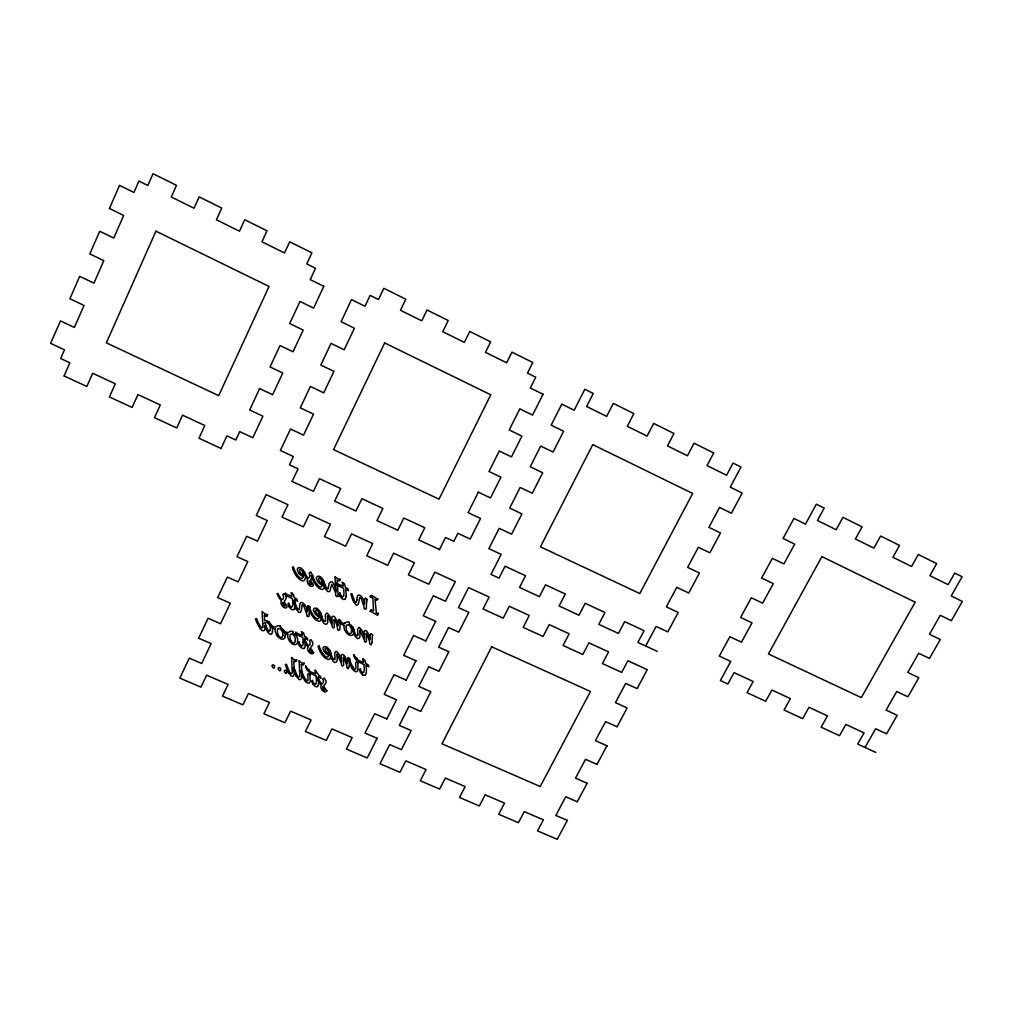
<?xml version="1.0" encoding="UTF-8"?>
<svg xmlns="http://www.w3.org/2000/svg" width="1013" height="1013" viewBox="0 0 1013 1013"><rect width="100%" height="100%" fill="white"/><g stroke="black" fill="none" stroke-linecap="round" stroke-linejoin="round"><path stroke-width="1.5" d="M332.315 626.895L332.011 625.641A47.497 45.243 0 0 0 331.669 624.59L327.756 615.929M341.66 665.022L341.368 663.781A47.142 44.648 -2.3 0 0 341.026 662.743L337.164 654.208M364.465 641.191L364.161 639.937A47.18 44.927 -3.6 0 0 363.832 638.899L359.995 630.301M305.382 644.192L305.344 645.294M318.69 682.509L318.652 683.598M309.206 613.523L309.32 609.066M309.193 613.815L308.94 616.486L307.838 616.638A5.584 5.356 -1.3 0 1 306.774 615.853A2.001 1.925 -0.8 0 0 306.939 615.271L306.926 615.094A10.814 10.345 0.1 0 0 306.445 613.258L303.913 606.103L302.305 604.888M349.232 666.389L349.46 660.603A3.305 3.153 -7.1 0 1 350.004 658.893A9.345 8.889 -6.2 0 0 348.307 657.652M349.232 666.795L348.168 668.479M372.037 642.343L372.278 636.759A3.318 3.166 -9.1 0 1 372.835 635.037L372.784 634.974A9.358 8.94 -8.1 0 0 371.138 633.796M366.44 606.344L366.605 601.621M372.024 642.989L371.087 644.699M366.427 606.85L366.162 609.016L365.073 609.18A5.559 5.344 -7.8 0 1 364.022 608.382A1.988 1.912 -7.1 0 0 364.186 607.8L364.174 607.724A10.75 10.333 -6.1 0 0 363.718 605.799L361.274 598.645L359.678 597.429A12.105 11.662 -8.1 0 0 359.26 599.557L359.121 600.392A27.199 26.161 -3.1 0 1 358.817 602.38L357.956 604.723L356.677 605.141A2.444 2.343 -6.4 0 1 355.918 604.812L353.613 601.684M338.114 595.935L338.127 595.429A24.489 23.54 -0.8 0 0 338.101 594.846L337.139 580.094A2.887 2.786 -3.2 0 0 338.152 580.804M338.051 620.576L337.899 625.629C337.392 623.438 335.214 613.561 331.96 616.752A4.09 3.925 -4.2 0 0 331.884 617.386A21.26 20.399 -6.2 0 0 331.884 618.664L332.201 623.653M347.37 658.767L347.206 663.756C346.636 661.464 344.635 651.992 341.33 655.006A4.065 3.875 -6.2 0 0 341.242 655.639L341.242 655.766A21.108 20.121 -8 0 0 341.242 656.893L341.546 661.818A30.2 28.681 -3.3 0 0 339.013 654.271L336.886 651.638A2.393 2.279 -5.2 0 0 336.189 651.334L334.784 652.904A16.107 15.36 -6.7 0 0 334.784 653.676L334.999 657.931A10.725 10.206 -4.2 0 1 334.961 659.577C332.619 661.21 330.985 652.954 330.023 651.017L328.934 651.207C329.149 654.005 334.252 667.39 337.152 660.641A16.664 15.853 -3.9 0 0 337.139 658.615L336.924 654.942A6.635 6.319 -6 0 1 336.924 654.335L336.936 654.309M370.188 634.898L370.011 639.925C369.53 637.759 367.39 627.933 364.161 631.112A4.065 3.887 -8.2 0 0 364.072 631.745L364.072 631.871A21.134 20.235 -10.1 0 0 364.072 633.011L364.351 637.975A30.238 28.858 -4.8 0 0 361.856 630.365L359.716 627.718A2.393 2.292 -7.1 0 0 359.02 627.402L357.614 628.984A16.132 15.448 -8.8 0 0 357.614 629.757L357.817 634.037M295.036 606.521L295.074 605.394A42.495 40.571 4.8 0 0 294.707 601.064L294.492 599.455L295.783 600.025A6.622 6.344 0.9 0 1 297.417 601.064M339.127 593.77L340.064 596.315M307.294 606.914L307.091 611.865C307.889 606.167 299.253 596.594 299.544 607.407A9.826 9.421 1.2 0 1 299.05 609.851L297.556 608.927A12.232 11.738 -0.6 0 1 296.974 607.775L296.733 607.243A49.384 47.586 -4.1 0 1 296.328 606.23L294.441 601.089L293.352 601.304L293.732 602.545A53.107 51.194 -4.4 0 0 296.189 609.168M346.117 596.214L346.167 595.1A42.255 40.583 0.2 0 0 345.838 590.756L345.648 589.148L346.927 589.731A6.585 6.344 -4.5 0 1 348.535 590.769A9.104 8.762 -3.8 0 0 347.928 588.844A3.064 2.963 -4.5 0 0 346.611 587.996L345.484 587.426L344.42 583.767L342.267 582.399M364.617 599.468L364.376 604.406C365.224 598.683 356.703 589.161 356.905 599.949M366.402 672.176L366.453 671.087A41.609 39.494 -4.7 0 0 366.149 666.858L365.959 665.3L367.213 665.858A6.496 6.167 -8.4 0 1 368.795 666.858A8.965 8.522 -7.9 0 0 368.2 664.984A3.026 2.874 -8.5 0 0 366.909 664.161L365.794 663.616L364.769 660.058L362.654 658.729A26.49 25.173 -5.7 0 1 363.54 662.363L359.159 660.691A6.496 6.192 -7.9 0 1 357.158 659.324A5.761 5.483 -8.1 0 0 357.488 661.134M340.165 622.451L339.887 629.681L338.886 630.415A3.887 3.723 -5.1 0 1 337.57 629.44L337.443 627.402A48.649 46.357 -0.3 0 0 337.152 626.313L335.227 620.437L333.973 619.45A10.358 9.927 -5.3 0 0 333.973 620.159L334.315 626.718A8.421 8.053 -3.5 0 1 334.328 627.199L333.201 627.921A1.912 1.836 -4.3 0 1 332.808 627.693M338.076 620.323L338.962 619.525M347.396 658.513L348.269 657.728M370.214 634.657L371.087 633.859M296.682 659.843L296.049 661.552L294.201 661.438A1.52 1.444 -1.6 0 1 293.859 661.261M304.204 663.135L303.571 664.845L301.722 664.731A1.52 1.444 -2.3 0 1 301.393 664.553M270.268 629.997C268.483 634.569 265.824 624.666 265.064 623.236M283.07 635.24L282.133 637.24L280.348 637.38A3.115 2.976 0.6 0 1 279.689 636.974L278.309 635.126A10.269 9.788 0.3 0 1 277.448 630.073A5.521 5.268 0.7 0 1 277.79 628.706A2.773 2.646 1.4 0 0 279.157 628.503L279.309 628.554A5.128 4.888 1 0 1 279.854 628.718A6.926 6.597 1.2 0 1 282.741 635.189M274.536 667.542L273.725 668.162A4.521 4.293 -0.1 0 1 273.282 667.922L272.028 666.212A6.141 5.825 -0.3 0 1 272.028 665.351L273.067 664.769A5.432 5.141 0.2 0 1 273.7 665.123L274.726 665.82A2.089 1.975 -0.2 0 0 274.523 666.503M295.593 640.76L294.656 642.749L292.884 642.888A3.115 2.963 -0.8 0 1 292.213 642.483L290.845 640.647M307.332 606.572L308.243 605.698M280.69 670.213L279.879 670.834A4.521 4.28 -0.7 0 1 279.436 670.593L278.195 668.973A6.129 5.812 -0.9 0 1 278.195 668.036L279.233 667.453A5.42 5.128 -0.4 0 1 279.854 667.808L280.88 668.504A2.089 1.975 -0.8 0 0 280.677 669.188M286.831 672.885L285.932 673.468A4.508 4.28 -1.3 0 1 285.577 673.265L284.336 671.505A6.129 5.799 -1.6 0 1 284.336 670.72L285.375 670.125A5.42 5.128 -1 0 1 285.995 670.492L287.021 671.176A2.077 1.975 -1.5 0 0 286.831 671.86M303.204 576.688C302.786 580.652 298.417 577.119 297.505 575.232M318.601 578.524L319.551 577.828A2.533 2.444 -0.6 0 1 320.095 578.17L321.07 579.335A8.484 8.167 -0.2 0 1 321.488 580.17A10.193 9.813 -0.1 0 1 322.362 583.868M351.752 631.517L350.802 633.505L349.029 633.657A3.09 2.963 -6.2 0 1 348.383 633.252L347.028 631.403A10.181 9.75 -6.8 0 1 346.231 626.376M364.655 599.126L365.566 598.252M327.528 616.056L327.528 616.031A6.686 6.407 -4 0 0 327.528 616.676L327.769 620.387A16.79 16.069 -1.7 0 1 327.781 622.451C324.793 629.276 319.715 615.689 319.475 612.865L320.564 612.675C321.64 614.397 322.919 622.932 325.528 621.362A10.814 10.345 -2 0 0 325.566 619.69L325.363 615.385A16.233 15.575 -4.8 0 1 325.363 614.6L326.768 613.017A2.406 2.305 -3.1 0 1 327.478 613.334L329.58 616.031M262.81 627.022L261.974 628.111L260.1 625.806A41.812 40.077 0.6 0 1 256.568 618.576L255.491 618.842A38.912 37.278 0.8 0 0 259.442 627.427C260.214 630.137 265.013 633.049 264.937 628.313A17.905 17.031 4.1 0 0 265.001 625.578M359.754 630.428L359.767 630.403A6.648 6.357 -8 0 0 359.754 631.048L359.97 634.733A16.689 15.955 -5.6 0 1 359.97 636.784C356.994 643.546 351.992 630.073 351.777 627.262L352.853 627.072C353.917 628.782 355.145 637.266 357.741 635.695A10.738 10.269 -6 0 0 357.792 634.037M321.488 618.272L320.779 620.247A2.305 2.203 -2.4 0 1 318.753 621.286L315.815 619.943L312.966 616.98A30.2 29.035 -3.9 0 1 308.496 607.851L309.547 607.661A33.53 32.264 -4.3 0 0 313.561 615.714C314.6 617.461 318.816 621.032 319.272 617.082A11.725 11.244 -2.6 0 1 314.904 613.447L313.486 610.573A3.862 3.697 -1.9 0 1 313.46 609.611L314.397 608.18L316.449 608.37M285.273 636.405L284.742 637.848A2.824 2.697 0.5 0 1 282.095 639.203L280.778 638.861A7.572 7.218 0.6 0 1 277.828 636.658L276.904 635.417M297.797 641.913L297.252 643.356A2.824 2.684 -0.9 0 1 294.618 644.711L293.301 644.369A7.547 7.192 -0.9 0 1 290.364 642.166L289.452 640.938A11.548 11.016 -1 0 1 287.692 634.303M353.917 632.669L353.372 634.125A2.798 2.684 -6.3 0 1 350.739 635.468L349.434 635.126A7.509 7.18 -6.4 0 1 346.535 632.922L345.636 631.694A11.485 11.004 -6.7 0 1 343.951 625.072M299.683 676.203L298.886 677.051L297.417 675.81A9.889 9.383 -2.9 0 1 296.758 674.645L293.973 667.618L292.934 667.934A46.598 44.369 -5.6 0 0 296.1 676.127M338.063 596.239L337.101 596.606A3.406 3.28 -3.7 0 1 335.734 595.593L335.645 593.39A52.119 49.916 1.7 0 0 335.316 592.225L331.884 584.374L330.745 587.641A18.031 17.36 -0.2 0 1 330.415 589.604L329.529 591.503L328.073 591.668A2.203 2.127 -2.4 0 1 327.604 591.427L325.452 588.73M366.275 633.404L366.149 633.733A10.295 9.851 -9.2 0 0 366.136 634.493L366.389 639.861M109.455 208.45L119.534 185.366L133.919 192.445L138.92 181.074L147.835 185.48L153.026 173.704L176.477 185.341L171.311 196.991L194.027 208.222L199.118 196.851L221.708 208.058L216.402 219.808L239.486 231.217L244.69 219.732L267.001 230.799L261.962 241.816L284.526 252.971L289.68 241.803L311.915 252.845L306.749 263.95L315.512 268.293L310.231 279.613L323.438 286.109M64.072 375.975L69.872 362.806L60.679 358.526L64.503 349.814L50.65 343.356L60.463 320.893L74.38 327.44L84.028 305.445L69.897 298.746L79.685 276.334L93.956 283.146L103.82 260.658L89.815 253.921L99.717 231.243L113.76 238.042L123.675 215.452L109.455 208.501M343.445 657.285L343.331 657.602A10.282 9.801 -7.1 0 0 343.318 658.361L343.648 664.832A8.357 7.952 -5.5 0 1 343.66 665.313L342.546 666.022A1.899 1.811 -6.2 0 1 342.153 665.807M220.948 448.683L226.899 435.869L235.788 439.997L239.701 431.601L252.819 437.73L262.911 416.178L249.667 409.961L259.556 388.726M323.869 286.173L313.612 308.091L300 301.443L289.705 323.527L303.204 330.073L293.036 351.79L280.019 345.534L270.04 366.934L282.766 372.999L272.598 394.728L259.442 388.498M292.073 481.454L298.05 468.867L289.427 464.853L293.377 456.534L280.373 450.468L290.516 429.018L303.558 435.147L313.524 414.14L300.279 407.859L310.383 386.459L323.755 392.841L333.948 371.366L320.804 365.047L331.036 343.394L344.192 349.776L354.423 328.212L341.102 321.703L351.498 299.607L364.984 306.255L370.138 295.391L378.495 299.531L383.838 288.287L405.808 299.202L400.49 310.307L421.775 320.83L427.017 309.978L448.189 320.488L442.744 331.707L464.385 342.407L469.741 331.441L490.659 341.824L485.48 352.334L506.652 362.806L511.945 352.131L532.8 362.489L527.494 373.113L535.725 377.178L530.306 387.992L542.702 394.095M439.376 549.73L445.492 537.472L453.837 541.347L457.863 533.319L470.197 539.068L480.555 518.453L468.107 512.616L478.275 492.318M543.107 394.146L532.585 415.102L519.808 408.859L509.235 429.968L521.91 436.109L511.476 456.888L499.257 451L489.013 471.463L500.966 477.161L490.533 497.94L478.161 492.09M406.137 680.128L415.887 660.755M425.802 641.001L435.653 621.425M367.567 757.293L377.115 738.312M386.827 718.964L396.488 699.78L384.193 694.323L394.019 674.734L406.061 680.052M645.699 645.99L656.12 626.427L667.808 631.871L678.191 612.434L666.351 606.863L676.747 587.35L688.739 593.023L699.439 573.016L687.624 567.381L698.337 547.273L709.885 552.819L720.496 532.965L708.923 527.355L719.534 507.424L731.399 513.224L742.187 493.027L730.259 487.139L740.984 467.006L733.057 463.068L726.587 475.236L707.036 465.587L713.709 452.95L694.057 443.2L687.447 455.774L667.491 445.91L673.974 433.488L653.676 423.409L647.092 436.096L627.3 426.321L633.859 413.583L613.321 403.389L606.66 416.394L586.628 406.492L593.251 393.462L584.818 389.283L574.194 410.227L561.797 404.136L551.161 425.169L563.633 431.259L553.085 452.039L540.701 446.049L530.23 466.765L542.689 472.754L532.294 493.242L520.138 487.443L509.704 508.095L521.923 513.882L511.616 534.18L499.156 528.33L488.874 548.666L501.144 554.39L490.988 574.409L499.016 578.132L505.069 566.216L525.519 575.713L519.53 587.439L539.423 596.644L545.513 584.83L565.317 594.023L559.1 606.002L578.993 615.208L585.197 603.305L604.989 612.498L598.772 624.35L618.424 633.442L624.654 621.64L644.103 630.681L637.861 642.432L657.222 651.321M596.986 764.41L606.939 745.783M617.069 726.79L627.123 707.96L615.461 702.617L625.692 683.382L637.139 688.599L647.256 669.656L627.883 660.767L621.716 672.379L602.418 663.566L608.585 651.878L588.92 642.85L582.804 654.499L563.063 645.484L569.167 633.783L549.223 624.616L543.082 636.443L523.151 627.338L529.267 615.461L509.298 606.293L503.208 618.183L483.062 608.978L489.14 597.037L468.563 587.591L458.446 607.597L468.829 612.333L458.775 632.163L448.556 627.554L438.654 647.155L448.86 651.726L438.958 671.264L428.778 666.731L418.825 686.421L430.804 691.714L420.788 711.443L408.986 706.276L399.312 725.409L411.101 730.538L401.414 749.633L389.701 744.58L380.002 763.764L399.97 772.311L405.82 760.826L426.08 769.551L420.319 780.795L439.642 789.064L445.315 778.047L465.144 786.569L459.484 797.472L479.352 805.968L485.164 794.8L504.55 803.144L498.725 814.262L518.428 822.695L524.278 811.628L543.411 819.846L537.548 830.888L557.213 839.296M557.555 838.65L567.331 820.378M577.245 801.764L587.109 783.315M865.026 747.429L875.65 728.765L886.59 733.855L897.176 715.305L886.109 710.1L896.708 691.486L907.914 696.792L918.816 677.697L907.775 672.429L918.677 653.258L929.478 658.437L940.292 639.507L929.465 634.265L940.279 615.271L951.359 620.678L962.35 601.431L951.194 595.935L962.122 576.739L954.715 573.067L948.13 584.666L929.871 575.637L936.67 563.608L918.31 554.491L911.586 566.47L892.934 557.264L899.544 545.437L880.601 536.029L873.89 548.109L855.415 538.979L862.114 526.849L842.943 517.339L836.143 529.723L817.44 520.479L824.215 508.083L816.351 504.183L805.487 524.126L793.926 518.428L783.062 538.46L794.686 544.146L783.897 563.924L772.349 558.328L761.637 578.068L773.274 583.653L762.637 603.166L751.291 597.746L740.604 617.424L752.026 622.818L741.478 642.166L729.841 636.696L719.319 656.082L730.778 661.426L720.382 680.508L727.878 683.978L734.083 672.632L753.191 681.508L747.05 692.677L765.651 701.275L771.881 690.018L790.381 698.615L784.037 710.037L802.638 718.635L808.982 707.289L827.482 715.887L821.125 727.195L839.511 735.691L845.868 724.434L864.064 732.893L857.694 744.099L875.814 752.418M356.272 602.406L354.93 601.469A12.156 11.713 -7.3 0 1 354.36 600.316L354.119 599.785A49.118 47.459 -11.8 0 1 353.727 598.772L351.904 593.631L350.815 593.859L351.182 595.1A52.828 51.043 -12.2 0 0 353.562 601.709M270.078 625.414L270.762 624.54A9.345 8.927 1.7 0 0 272.649 626.313L273.067 626.477A4.508 4.293 1.8 0 0 276.194 626.781L276.866 626.237A3.634 3.47 1.2 0 1 278.904 625.667L280.373 625.907M282.652 630.96L283.349 630.086A9.32 8.902 0.2 0 0 285.223 631.859L285.641 632.023A4.495 4.293 0.4 0 0 288.756 632.327L289.427 631.783A3.634 3.457 -0.3 0 1 291.465 631.2L292.922 631.454M338.975 621.729L339.672 620.855A9.269 8.889 -5.5 0 0 341.533 622.615M377.773 614.688L378.052 614.22A6.458 6.205 -8.4 0 0 378.318 613.131A3.229 3.102 -9.1 0 1 376.735 612.928A6.762 6.509 -9.3 0 1 376.292 612.65L375.076 599.43A10.307 9.94 -9.2 0 0 376.671 600.304L378.14 598.936A2.039 1.963 -8.9 0 1 377.051 598.848A11.308 10.915 -9.4 0 1 375.836 598.113L373.253 596.404A14.309 13.764 -7.4 0 0 371.72 595.53M266.888 615.98L267.153 615.575A7.053 6.736 3.7 0 0 267.559 614.486M284.488 600.912C282.918 602.279 290.465 607.838 285.109 608.015C282.386 607.18 279.867 603.621 281.386 600.861A27.186 26.161 1.1 0 1 276.98 593.783L278.005 593.504L279.221 595.897A23.286 22.4 1.3 0 0 281.006 598.645C282.665 601.608 284.691 596.822 282.88 595.062A2.507 2.406 2.3 0 1 282.855 594.428L284.45 593.542L286.21 596.771A3.849 3.697 2.5 0 1 286.261 597.518A3.28 3.14 2.4 0 1 286.185 598.101L285.831 599.038A9.661 9.269 3.2 0 1 284.476 600.899M310.788 579.411C309.231 580.677 316.854 586.603 311.143 586.476C308.547 585.501 306.179 582.032 307.673 579.347A27.186 26.3 -1 0 1 303.318 572.218L304.331 571.94L305.546 574.346A23.286 22.527 -0.7 0 0 307.306 577.119C308.965 580.107 310.991 575.295 309.193 573.523A2.507 2.419 0.6 0 1 309.18 572.877L310.776 571.99L312.523 575.245A3.849 3.71 0.8 0 1 312.574 575.992A3.28 3.166 0.8 0 1 312.485 576.587L312.131 577.524A9.661 9.32 1.6 0 1 310.776 579.398M271.585 633.796L271.497 633.872A1.33 1.266 1.7 0 1 270.319 634.214L270.078 634.138A2.533 2.419 1.8 0 1 269.496 633.872L267.837 632.188A20.918 19.981 0.9 0 1 265.064 625.565M345.028 623.058L345.699 622.539A3.609 3.457 -5.8 0 1 347.738 621.969L349.181 622.223M293.859 609.395L293.757 609.484A1.57 1.507 0.8 0 1 292.516 609.763L291.301 609.218A10.611 10.181 0.6 0 1 288.996 606.597M344.939 599.088L344.825 599.177A1.557 1.507 -4.5 0 1 343.597 599.455L342.394 598.911A10.548 10.168 -5 0 1 340.115 596.29M304.179 648.13L304.077 648.219A1.557 1.482 -1.9 0 1 302.849 648.497L301.646 647.965A10.523 10.041 -2.1 0 1 299.354 645.382M317.487 686.396L317.373 686.485A1.545 1.456 -4.2 0 1 316.157 686.763L314.967 686.232A10.447 9.902 -4.5 0 1 312.7 683.699M365.224 674.975L365.111 675.063A1.532 1.456 -8.4 0 1 363.908 675.342L362.717 674.81M285.4 664.642L286.438 664.325L289.237 671.366A9.902 9.396 -2.1 0 0 289.895 672.543L291.377 673.784L292.175 672.923A9.358 8.864 -1 0 0 292.238 671.581L291.567 657.602M348.586 659.856L349.637 659.628A45.382 43.331 -11.1 0 0 352.866 667.098M300.646 671.302L301.697 671.062A45.534 43.369 -6.3 0 0 305.002 678.533L307.104 680.964L308.079 680.267A7.484 7.091 -2.7 0 0 308.066 679.508L307.8 675.886A12.916 12.257 -4.3 0 1 307.787 674.152L308.585 673.366A5.812 5.508 -3.1 0 1 309.459 673.86L310.421 674.519A1.368 1.292 -3.5 0 0 310.003 675.316M319.108 646.091L318.019 646.294A29.985 28.643 -6 0 0 322.438 655.31L325.3 658.197L328.212 659.476A2.292 2.178 -4.6 0 0 330.225 658.488L330.934 656.538A10.776 10.257 -3.8 0 0 329.618 650.346A8.459 8.053 -3.9 0 0 325.983 646.712M293.365 567.09L292.263 567.293A30.466 29.466 0.1 0 0 296.809 576.587L299.721 579.575L302.684 580.905A2.33 2.241 1.4 0 0 304.736 579.892L305.445 577.904A10.966 10.548 2.4 0 0 304.077 571.522A8.598 8.281 2.3 0 0 300.367 567.761M311.396 575.916L312.498 575.713M343.534 657.247L346.471 664.427A48.295 45.75 -2.5 0 1 346.75 665.503L346.864 667.516A3.862 3.672 -6.9 0 0 348.143 668.542M366.364 633.366L369.264 640.596A48.333 46.028 -3.9 0 1 369.555 641.685L369.644 643.698A3.875 3.697 -8.9 0 0 370.923 644.737M315.068 684.117L316.195 683.56L316.512 680.673A52.347 49.422 0.1 0 0 316.056 676.102M301.747 645.813L302.874 645.256L303.178 642.331M362.844 672.695L363.958 672.138L364.3 669.251A52.106 49.434 -3.5 0 0 363.882 664.68M291.402 607.04L292.542 606.47L292.846 603.507A53.22 50.764 5.9 0 0 292.377 598.81M342.508 596.733L343.648 596.176L343.977 593.213A52.917 50.777 1.7 0 0 343.546 588.502M315.322 670.365L314.891 670.201A26.604 25.173 -1.7 0 1 315.689 673.784L311.282 672.125A6.521 6.192 -3.5 0 1 309.256 670.771A5.787 5.483 -3.7 0 0 309.598 672.569M291.605 592.909L291.098 592.719A27.034 25.869 4 0 1 291.985 596.429L287.502 594.694A6.622 6.369 2.2 0 1 285.438 593.289M371.72 595.543L370.581 595.568L369.91 596.91A4.888 4.71 -7.8 0 1 371.151 597.239A12.384 11.915 -7.5 0 1 371.746 597.543L372.632 598.037M338.152 580.816L339.684 580.829L340.406 579.081A3.761 3.634 -3.1 0 1 338.101 578.828A12.738 12.321 -3.4 0 1 334.923 576.562C337.506 612.219 336.088 573.193 329.06 583.577A13.954 13.46 -4 0 0 328.769 585.273L327.997 588.984L326.705 587.996A37.291 36.075 -5.7 0 1 323.957 582.095M325.945 646.775L323.919 646.585L322.982 648.003A3.824 3.647 -4.2 0 0 323.008 648.953L324.363 651.815M367.225 757.977L346.446 749.076L352.169 737.616L331.947 728.917L326.237 740.427L305.394 731.513L311.105 719.952L290.604 711.139L284.919 722.738L263.912 713.76L269.433 702.427L248.464 693.411L242.93 704.858L222.493 696.121L228.115 684.421L206.665 675.19L200.967 687.143L179.845 678.102L189.292 658.133L201.688 663.49L211.135 643.61L198.649 638.19L208.083 618.259L220.581 623.742L230.344 603.204L217.643 597.594L227.355 577.093L238.131 581.893L247.792 561.557L236.991 556.707L246.653 536.295L257.467 541.183L267.28 520.53L256.276 515.516L266.14 494.661L287.945 504.677L282.019 517.111L303.356 526.861L309.307 514.477L330.466 524.19L324.477 536.561L345.585 546.21L351.587 533.889L372.708 543.588L366.744 555.77L387.637 565.317L393.626 553.187L414.444 562.747L408.391 574.903L428.816 584.235L434.856 572.155L455.356 581.563L445.441 601.266L433.336 595.758L423.307 615.765L435.717 621.374M300.329 567.837L298.265 567.635L297.328 569.091A3.887 3.748 2.1 0 0 297.353 570.053L298.746 573.003M319.424 576.448L317.373 576.245L316.436 577.689A3.875 3.735 -0.7 0 0 316.449 578.664L317.829 581.601A11.776 11.371 -1.5 0 0 322.235 585.299C321.805 589.199 317.487 585.666 316.588 583.817M377.305 738.388L364.984 733.07L374.709 713.684L386.725 718.901M567.508 820.454L555.846 815.427L565.773 796.762L577.144 801.714M316.031 675.798L311.181 673.683A3.913 3.71 -3.5 0 1 309.763 672.797M587.173 783.277L575.485 778.149L585.527 759.307L596.91 764.334M297.797 635.227L302.684 637.38M359.058 662.249L363.857 664.376M305.799 637.126L304.647 636.62L303.571 633.011L301.418 631.669A26.819 25.528 1 0 1 302.343 635.341L297.898 633.644A6.572 6.281 -0.9 0 1 295.859 632.264M416.077 660.831L403.693 655.322L413.621 635.518L425.688 640.938M607.116 745.859L595.416 740.642L605.546 721.611L616.968 726.726M292.339 598.493L287.401 596.29A3.976 3.824 2.1 0 1 285.957 595.365M349.586 624.135L349.333 624.021A1.975 1.899 -5.7 0 0 348.991 622.362M338.621 585.983L343.508 588.186M315.385 670.391L319.108 675.544A3.039 2.874 -4.2 0 1 320.387 676.393A9.003 8.535 -3.7 0 1 320.969 678.279A6.521 6.167 -4.2 0 0 319.412 677.279L318.145 676.722L318.373 678.279A41.799 39.494 -0.9 0 1 318.715 682.509M293.124 633.264L293.352 633.366A8.307 7.914 -0.3 0 1 297.581 641.875M221.113 448.493L198.966 438.249L204.829 425.523L182.543 415.165L176.693 427.942L154.508 417.673L160.282 404.947L137.933 394.564L132.121 407.454L109.429 396.957L115.317 383.788L92.69 373.278L86.827 386.497L64.186 376.026M439.541 549.553L418.736 539.916L424.764 527.76L403.82 518.023L397.805 530.242L376.963 520.593L382.914 508.437L361.932 498.675L355.943 510.995L334.645 501.144L340.71 488.557L319.475 478.693L313.422 491.33L292.175 481.492M291.668 592.934L293.517 594.504L294.314 597.733L295.467 598.24A3.09 2.963 1 0 1 296.771 599.139A9.142 8.762 1.6 0 1 297.366 601.076M280.55 627.718L280.804 627.832A8.332 7.939 1.1 0 1 285.071 636.367M267.825 622.754L269.597 624.932A11.396 10.852 3 0 1 270.256 629.997M356.842 658.336L357.184 658.374A5.394 5.128 -7 0 1 357.285 659.906L355.88 659.615A20.615 19.678 -8.9 0 1 354.715 657.944A8.243 7.863 -7.9 0 1 353.626 654.689M375.848 614.41L372.303 612.27A8.167 7.838 -8 0 0 369.821 611.27L371.214 609.763A8.104 7.787 -8 0 1 371.568 609.915L373.556 610.928L372.873 598.177M341.558 622.59L341.938 622.792A4.47 4.28 -5.2 0 0 345.028 623.096M269.179 622.083L271.167 624.806M309.978 607.078L309.269 606.42A3.938 3.773 -0.6 0 0 308.256 605.673M367.288 599.633L366.643 599.012A3.913 3.761 -7.1 0 0 365.592 598.214M323.147 653.993C324.046 655.842 328.313 659.235 328.744 655.373A11.637 11.092 -4.8 0 1 324.401 651.79M312.65 683.724L311.713 681.255A1.912 1.811 -3.9 0 1 312.295 680.445M299.304 645.408L298.341 642.9A1.925 1.836 -1.4 0 1 298.936 642.077M288.933 606.622L287.971 604.077A1.937 1.861 1.3 0 1 288.566 603.241M360.425 672.303L359.514 669.834A1.899 1.811 -8 0 1 360.109 669.011M327.566 649.586L326.604 648.459A2.495 2.381 -4.1 0 0 326.072 648.13L325.135 648.801A6.027 5.749 -4.6 0 0 328.934 653.74M352.106 668.187C352.689 670.53 357.374 673.924 357.994 669.91A7.623 7.256 -7 0 0 358.007 669.023L357.842 665.883A17.74 16.892 -9.4 0 1 357.842 663.882A1.355 1.292 -7.8 0 1 358.285 663.084L357.348 662.413A5.787 5.508 -7.3 0 0 356.5 661.894L355.69 662.717A12.865 12.257 -8.7 0 0 355.69 664.452L355.918 668.074A7.458 7.091 -6.8 0 1 355.918 668.833L354.93 669.53L352.929 667.073M288.654 672.822L291.187 675.937A2.798 2.659 -1.8 0 0 291.845 676.241L291.972 676.279A1.608 1.52 -1.9 0 0 293.491 676L294.466 673.126L293.795 661.198M296.176 676.102L298.708 679.204A2.798 2.646 -2.6 0 0 299.354 679.508L299.481 679.546A1.608 1.52 -2.6 0 0 301 679.267L301.975 676.405L301.317 664.49M296.239 609.142L298.582 612.27A2.457 2.355 0 0 0 299.215 612.574L300.633 612.181L301.481 609.839A27.376 26.199 2.8 0 0 301.773 607.851L301.874 607.015A12.181 11.687 -1.4 0 1 302.203 605.002M323.919 582.12L323.451 580.842L322.362 581.019A37.114 35.898 -5.7 0 0 325.414 588.743M366.364 639.596L366.453 641.014A8.37 7.99 -7.3 0 1 366.453 641.482L365.338 642.204A1.899 1.823 -8.1 0 1 364.946 641.976M262.063 611.839L262.823 623.679M264.355 615.372L264.672 620.64A5.103 4.862 2.6 0 1 269.129 622.134M299.101 660.907L299.772 674.861A9.345 8.851 -1.7 0 1 299.709 676.203M300.734 671.277A44.99 42.825 -6.2 0 0 304.166 679.66C304.926 681.876 309.535 685.396 310.181 681.344A7.661 7.256 -2.9 0 0 310.193 680.457L309.991 677.317A17.803 16.892 -5 0 1 309.991 675.316M288.578 672.86A46.661 44.445 -4.7 0 1 285.489 664.629M296.67 660.083A6.382 6.078 -1.5 0 1 291.655 657.538M304.191 663.376A6.382 6.065 -2.3 0 1 299.19 660.843M305.736 666.073A17.917 17.056 -3.9 0 0 308.75 669.732L309.282 669.821A5.407 5.128 -2.7 0 1 309.396 671.34L307.977 671.049A20.703 19.69 -4.3 0 1 306.8 669.39A8.281 7.863 -3.5 0 1 305.66 666.123M314.967 684.244A6.547 6.205 -4.3 0 1 312.523 680.369M318.525 683.598A4.685 4.445 -4 0 1 317.601 686.485M322.944 686.903A33.328 31.403 -3.2 0 1 323.691 687.764L325.034 689.878L324.388 690.499A2.748 2.608 -5.1 0 1 323.058 686.953M264.836 622.754A4.875 4.647 2.4 0 1 267.85 622.666M272.396 631.454A4.584 4.356 2.1 0 1 271.674 633.847M271.129 624.818A13.131 12.498 2.8 0 1 272.535 631.466M266.824 616.385A3.014 2.874 3.1 0 1 264.507 615.258M267.483 614.802A8.648 8.269 3.2 0 1 262.392 611.599M262.798 623.679A20.551 19.538 4.5 0 1 262.836 627.022M275.219 628.883A6.572 6.281 1.7 0 1 270.294 625.325M276.967 635.379A11.574 11.042 0.4 0 1 275.131 628.769M280.183 626.047A2.001 1.899 1.3 0 1 280.576 627.655M292.402 634.252A5.116 4.875 -0.4 0 0 291.858 634.087L291.757 634.062A2.773 2.634 -0.1 0 1 290.351 634.252A5.508 5.255 -0.7 0 0 290.009 635.607A10.231 9.763 -1.2 0 0 290.82 640.647M292.453 634.189A6.914 6.585 -0.2 0 1 295.264 640.697M287.781 634.417A6.559 6.255 0.3 0 1 282.868 630.871M292.732 631.593A1.988 1.899 -0.2 0 1 293.124 633.188M301.646 645.939A6.597 6.293 -1.9 0 1 299.164 642.001M305.217 645.294A4.723 4.495 -1.6 0 1 304.305 648.219M305.407 644.192A42.141 40.039 1.8 0 0 305.027 639.912L304.824 638.329L306.103 638.886A6.572 6.255 -1.8 0 1 307.724 639.912A9.079 8.648 -1.2 0 0 307.091 638.013A3.064 2.925 -1.8 0 0 305.774 637.177M296.201 634.087A5.825 5.559 -1.2 0 1 295.91 632.251M297.822 635.176A3.951 3.773 -0.9 0 1 296.366 634.315M302.722 637.696A52.79 50.106 2.9 0 1 303.204 642.331M328.845 654.005A10.067 9.586 -3.6 0 0 327.971 650.397A8.383 7.977 -3.7 0 0 327.566 649.586M323.071 654.031A33.29 31.821 -6.4 0 1 319.171 646.066M356.665 658.298A17.854 17.044 -8.5 0 1 353.702 654.639M352.018 668.225A44.825 42.799 -11 0 1 348.662 659.843M362.743 672.822A6.521 6.205 -8.6 0 1 360.337 668.935M362.679 674.848A10.396 9.889 -8.8 0 1 360.489 672.277M366.275 672.176A4.672 4.432 -8.1 0 1 365.338 675.063M359.071 662.198A3.9 3.71 -7.8 0 1 357.64 661.362M283.07 602.672A33.986 32.378 3.4 0 1 283.83 603.558L285.223 605.749L284.463 606.356A2.798 2.684 1.8 0 1 283.184 602.722M291.301 607.167A6.648 6.382 0.9 0 1 288.794 603.166M294.91 606.521A4.761 4.559 1.2 0 1 293.985 609.484M285.793 595.138A5.875 5.635 1.8 0 1 285.501 593.276M309.383 609.066A4.875 4.672 -1.5 0 1 309.788 607.002M319.475 615.423A6.078 5.825 -2.4 0 1 315.537 610.434L316.575 609.737A2.52 2.419 -1.8 0 1 317.12 610.067L318.082 611.219A8.446 8.091 -1.4 0 1 318.513 612.042A10.143 9.712 -1.3 0 1 319.374 615.701M321.552 618.285A10.864 10.396 -1.5 0 0 320.159 611.991A8.522 8.167 -1.6 0 0 316.487 608.294M329.63 616.005A30.428 29.073 -1 0 1 332.137 623.666M340.229 622.451A3.33 3.191 -5.2 0 1 340.71 620.716L340.659 620.652A9.408 9.003 -4.3 0 0 339 619.462M346.243 626.376A5.483 5.255 -6.3 0 1 346.585 625.008A2.748 2.634 -5.6 0 0 347.953 624.806L348.092 624.844A5.09 4.862 -5.8 0 1 348.637 625.021M348.687 624.958A6.876 6.572 -5.6 0 1 351.422 631.466M344.04 625.186A6.521 6.255 -5.3 0 1 339.19 621.627M349.548 624.211A8.269 7.901 -5.7 0 1 353.714 632.644M303.394 575.004A6.129 5.913 1.6 0 1 299.417 569.926L300.468 569.23A2.545 2.444 2.2 0 1 301 569.559L301.988 570.737A8.522 8.205 2.6 0 1 302.418 571.573A10.231 9.851 2.7 0 1 303.305 575.283M303.178 576.726A11.827 11.409 1.4 0 1 298.784 572.978M297.429 575.283A33.822 32.733 -0.3 0 1 293.441 567.065M309.358 581.171A33.973 32.555 2.1 0 1 310.117 582.07L311.498 584.26L310.738 584.868A2.798 2.697 0.1 0 1 309.472 581.221M322.463 583.589A6.103 5.888 -1.3 0 1 318.513 578.524M316.525 583.868A33.695 32.606 -3.5 0 1 312.574 575.688M311.434 575.903A30.339 29.339 -3 0 0 315.891 585.159L318.778 588.135L321.729 589.465A2.317 2.229 -1.4 0 0 323.767 588.452L324.489 586.464A10.915 10.51 -0.3 0 0 323.147 580.107A8.573 8.256 -0.4 0 0 319.462 576.372M339.076 593.757A1.925 1.861 -4 0 1 339.722 592.934M342.407 596.86A6.622 6.382 -4.7 0 1 339.95 592.871M346.003 596.226A4.736 4.559 -4.2 0 1 345.053 599.177M342.305 582.386A26.882 25.869 -0.9 0 1 343.179 586.122L338.735 584.387A6.585 6.357 -3.5 0 1 336.696 582.981M337.025 584.83A5.837 5.635 -3.8 0 1 336.747 582.969M338.646 585.945A3.963 3.824 -3.5 0 1 337.19 585.058M356.817 599.949A9.763 9.396 -5 0 1 356.399 602.38M366.668 601.621A4.85 4.66 -8.1 0 1 367.099 599.544M377.722 615.081A3.318 3.191 -9.1 0 1 375.937 614.309M313.663 652.613C311.662 656.601 305.685 649.915 308.028 646.889A26.882 25.705 -3.9 0 1 303.71 639.937L304.71 639.659L305.913 642.001A23.033 22.02 -3.6 0 0 307.661 644.711C309.294 647.611 311.308 642.913 309.522 641.178A2.482 2.368 -2.5 0 1 309.509 640.545L311.092 639.684L312.814 642.85A3.811 3.634 -2.3 0 1 312.865 643.584A3.242 3.09 -2.4 0 1 312.776 644.167L312.435 645.078A9.56 9.104 -1.7 0 1 311.08 646.914L310.295 647.763L313.663 652.613M326.882 690.79C324.907 694.753 318.956 688.144 321.298 685.155A26.68 25.35 -6.2 0 1 317.031 678.317L318.031 678.039L319.222 680.356A22.856 21.716 -6 0 0 320.944 683.015C322.565 685.877 324.565 681.243 322.805 679.52A2.457 2.33 -4.9 0 1 322.78 678.9L324.35 678.052L326.059 681.167A3.786 3.583 -4.7 0 1 326.11 681.888A3.216 3.052 -4.7 0 1 326.021 682.458L325.68 683.37A9.484 8.99 -4.2 0 1 324.337 685.181L323.54 686.029L326.882 690.79M311.814 651.79L311.054 652.271A2.773 2.646 -2.8 0 1 309.801 648.713A33.594 31.834 -0.9 0 1 310.434 649.536L311.814 651.79M155.926 231.167L106.352 342.85L218.694 395.64L269.053 286.451L155.926 231.167M384.661 342.938L333.543 449.607L439.009 499.168L490.761 394.791L384.661 342.938M592.757 444.631L540.436 546.817L639.811 593.529L692.664 493.445L592.757 444.631M491.672 646.813L441.972 743.795L540.233 786.519L590.465 691.474L491.672 646.813M821.898 556.606L768.424 653.955L861.316 697.615L915.195 602.191L821.898 556.606"/></g></svg>
